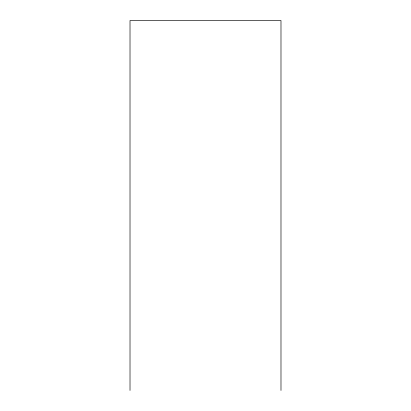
<?xml version="1.0" encoding="UTF-8"?>
<svg xmlns="http://www.w3.org/2000/svg" width="411" height="411" viewBox="0 0 411 411"><rect width="100%" height="100%" fill="white"/><g stroke="black" fill="none" stroke-linecap="round" stroke-linejoin="round"><path stroke-width="0.62" d="M280.985 390.45L280.985 20.55L130.015 20.55L130.015 390.45"/></g></svg>
